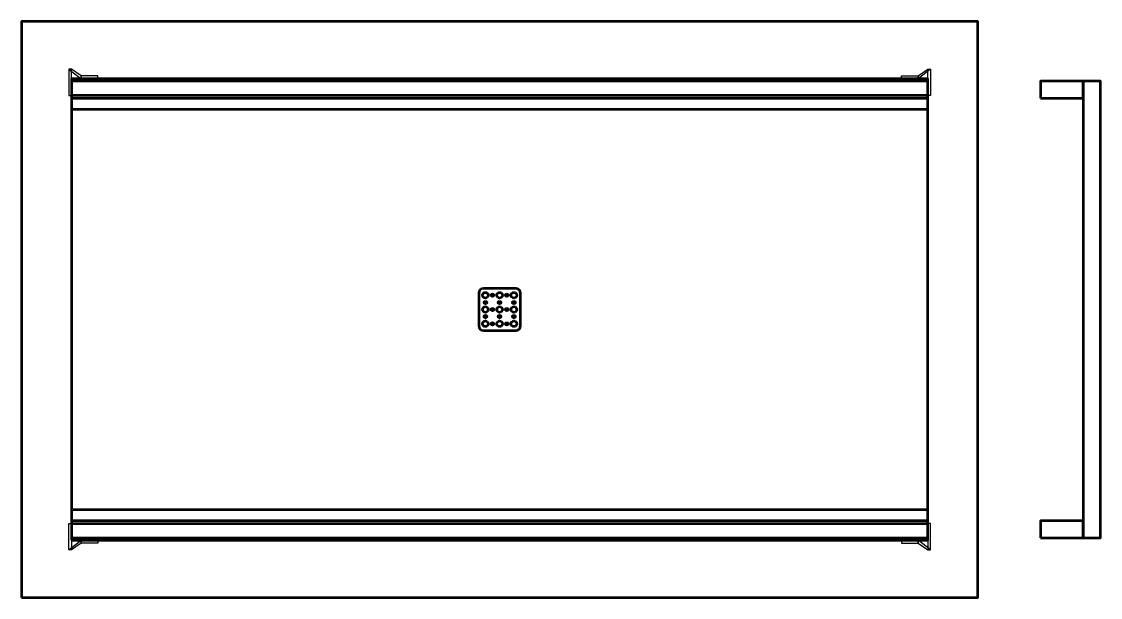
# Model space of a CAD drawing. Header units: centimetres. Extents: x -278 to 212, y -227 to 148.
# Drawn here: x -35.3 to 78.2, y 14.7 to 75.2 of the extents above; entities that cross this region are included whole.
import ezdxf

# ---------------------------------------------------------------- set-up
doc = ezdxf.new("R2010")
doc.units = ezdxf.units.CM
doc.header["$MEASUREMENT"] = 0
doc.layers.add('Layer 1', color=7, linetype='Continuous')

msp = doc.modelspace()

# ---------------------------------------------------------------- linework, layer by layer
at = {"layer": 'Layer 1', "lineweight": 53}
for points in [[(-35.25002, 14.74999), (65.24998, 14.74999), (65.24998, 75.24999), (-35.25002, 75.24999), (-35.25002, 14.74999)], [(-30.00001, 20.74999), (59.99997, 20.74999), (59.99997, 69.24999), (-30.00001, 69.24999), (-30.00001, 20.74999)], [(-30.00001, 22.49999), (59.99997, 22.49999), (59.99997, 67.49999), (-30.00001, 67.49999), (-30.00001, 22.49999)]]:
    msp.add_lwpolyline(points, close=True, dxfattribs=at)
at = {"layer": 'Layer 1', "color": 202, "lineweight": 53}
for points in [[(-30.00001, 20.99999), (59.99997, 20.99999), (59.99997, 68.99999), (-30.00001, 68.99999), (-30.00001, 20.99999)], [(-30.00001, 67.19999), (59.99997, 67.19999), (59.99997, 68.99999), (-30.00001, 68.99999), (-30.00001, 67.19999)], [(71.85, 67.2), (76.35, 67.2), (76.35, 69), (71.85, 69), (71.85, 67.2)], [(76.35, 21), (78.15, 21), (78.15, 69), (76.35, 69), (76.35, 21)], [(-30.00001, 23.99999), (59.99997, 23.99999), (59.99997, 65.99999), (-30.00001, 65.99999), (-30.00001, 23.99999)], [(-30.00001, 21), (59.99997, 21), (59.99997, 22.8), (-30.00001, 22.8), (-30.00001, 21)], [(71.85, 21), (76.35, 21), (76.35, 22.8), (71.85, 22.8), (71.85, 21)]]:
    msp.add_lwpolyline(points, close=True, dxfattribs=at)
at = {"layer": 'Layer 1', "lineweight": 53}
for centre, major_axis in [((13.50001, 46.49999), (0, 0.30001)), ((14.25, 46.5), (0, 0.15)), ((15.00001, 46.49999), (0, 0.30001)), ((15.75, 46.5), (0, 0.15)), ((16.50001, 46.49999), (0, 0.30001)), ((13.5, 45.75), (0, 0.15)), ((15, 45.75), (0, 0.15)), ((16.5, 45.75), (0, 0.15)), ((13.50001, 44.99999), (0, 0.30001)), ((13.5, 44.25), (0, 0.15)), ((14.25, 45), (0, 0.15)), ((15.00001, 44.99999), (0, 0.30001)), ((15, 44.25), (0, 0.15)), ((15.75, 45), (0, 0.15)), ((16.50001, 44.99999), (0, 0.30001)), ((16.5, 44.25), (0, 0.15)), ((13.50001, 43.49999), (0, 0.30001)), ((14.25, 43.5), (0, 0.15)), ((15.00001, 43.49999), (0, 0.30001)), ((15.75, 43.5), (0, 0.15)), ((16.50001, 43.49999), (0, 0.30001))]:
    msp.add_ellipse(centre, major_axis=major_axis, ratio=1, dxfattribs=at)
at = {"layer": 'Layer 1', "color": 1}
for points in [[(-30.30001, 70.24999), (-30.30001, 70.24999), (-30.00001, 70.24999), (-30.00001, 70.24999), (-30.00001, 70.24999), (-30.00001, 70.24999), (-30.00001, 67.49999), (-30.00001, 67.49999), (-30.00001, 67.49999), (-30.00001, 67.49999), (-30.30001, 67.49999), (-30.30001, 67.49999), (-30.30001, 67.49999), (-30.30001, 67.49999), (-30.30001, 70.24999), (-30.30001, 70.24999)], [(-29.00001, 69.54999), (-29.00001, 69.54999), (-29.00001, 69.24999), (-29.00001, 69.24999), (-29.00001, 69.24999), (-29.00001, 69.24999), (-30.30001, 70.24999), (-30.30001, 70.24999), (-30.30001, 70.24999), (-30.30001, 70.24999), (-30.00001, 70.24999), (-30.00001, 70.24999), (-30.00001, 70.24999), (-30.00001, 70.24999), (-29.00001, 69.54999), (-29.00001, 69.54999)], [(-29.00001, 69.24999), (-29.00001, 69.24999), (-29.00001, 69.54999), (-29.00001, 69.54999), (-29.00001, 69.54999), (-29.00001, 69.54999), (-27.25001, 69.54999), (-27.25001, 69.54999), (-27.25001, 69.54999), (-27.25001, 69.54999), (-27.25001, 69.24999), (-27.25001, 69.24999), (-27.25001, 69.24999), (-27.25001, 69.24999), (-29.00001, 69.24999), (-29.00001, 69.24999)], [(59, 69.24999), (59, 69.24999), (59, 69.54999), (59, 69.54999), (59, 69.54999), (59, 69.54999), (57.25, 69.54999), (57.25, 69.54999), (57.25, 69.54999), (57.25, 69.54999), (57.25, 69.24999), (57.25, 69.24999), (57.25, 69.24999), (57.25, 69.24999), (59, 69.24999), (59, 69.24999)], [(59, 69.54999), (59, 69.54999), (59, 69.24999), (59, 69.24999), (59, 69.24999), (59, 69.24999), (60.3, 70.24999), (60.3, 70.24999), (60.3, 70.24999), (60.3, 70.24999), (60, 70.24999), (60, 70.24999), (60, 70.24999), (60, 70.24999), (59, 69.54999), (59, 69.54999)], [(60.3, 70.24999), (60.3, 70.24999), (60, 70.24999), (60, 70.24999), (60, 70.24999), (60, 70.24999), (60, 67.49999), (60, 67.49999), (60, 67.49999), (60, 67.49999), (60.3, 67.49999), (60.3, 67.49999), (60.3, 67.49999), (60.3, 67.49999), (60.3, 70.24999), (60.3, 70.24999)], [(-30.30001, 19.75), (-30.30001, 19.75), (-30.00001, 19.75), (-30.00001, 19.75), (-30.00001, 19.75), (-30.00001, 19.75), (-30.00001, 22.5), (-30.00001, 22.5), (-30.00001, 22.5), (-30.00001, 22.5), (-30.30001, 22.5), (-30.30001, 22.5), (-30.30001, 22.5), (-30.30001, 22.5), (-30.30001, 19.75), (-30.30001, 19.75)], [(60.3, 19.75), (60.3, 19.75), (60, 19.75), (60, 19.75), (60, 19.75), (60, 19.75), (60, 22.5), (60, 22.5), (60, 22.5), (60, 22.5), (60.3, 22.5), (60.3, 22.5), (60.3, 22.5), (60.3, 22.5), (60.3, 19.75), (60.3, 19.75)], [(-29.00001, 20.45), (-29.00001, 20.45), (-29.00001, 20.75), (-29.00001, 20.75), (-29.00001, 20.75), (-29.00001, 20.75), (-30.30001, 19.75), (-30.30001, 19.75), (-30.30001, 19.75), (-30.30001, 19.75), (-30.00001, 19.75), (-30.00001, 19.75), (-30.00001, 19.75), (-30.00001, 19.75), (-29.00001, 20.45), (-29.00001, 20.45)], [(-29.00001, 20.75), (-29.00001, 20.75), (-29.00001, 20.45), (-29.00001, 20.45), (-29.00001, 20.45), (-29.00001, 20.45), (-27.25001, 20.45), (-27.25001, 20.45), (-27.25001, 20.45), (-27.25001, 20.45), (-27.25001, 20.75), (-27.25001, 20.75), (-27.25001, 20.75), (-27.25001, 20.75), (-29.00001, 20.75), (-29.00001, 20.75)], [(59, 20.75), (59, 20.75), (59, 20.45), (59, 20.45), (59, 20.45), (59, 20.45), (57.25, 20.45), (57.25, 20.45), (57.25, 20.45), (57.25, 20.45), (57.25, 20.75), (57.25, 20.75), (57.25, 20.75), (57.25, 20.75), (59, 20.75), (59, 20.75)], [(59, 20.45), (59, 20.45), (59, 20.75), (59, 20.75), (59, 20.75), (59, 20.75), (60.3, 19.75), (60.3, 19.75), (60.3, 19.75), (60.3, 19.75), (60, 19.75), (60, 19.75), (60, 19.75), (60, 19.75), (59, 20.45), (59, 20.45)]]:
    msp.add_open_spline(points, degree=3, knots=[0, 0, 0, 0, 0.2, 0.2, 0.2, 0.2, 0.4, 0.4, 0.4, 0.4, 0.6, 0.6, 0.6, 0.6, 1, 1, 1, 1], dxfattribs=at)
at = {"layer": 'Layer 1', "lineweight": 53}
msp.add_open_spline([(12.8, 43.3), (12.8, 43.3), (12.8, 46.7), (12.8, 46.7), (12.8, 46.7), (12.8, 46.97614), (13.02386, 47.2), (13.3, 47.2), (13.3, 47.2), (13.3, 47.2), (16.7, 47.2), (16.7, 47.2), (16.7, 47.2), (16.97614, 47.2), (17.2, 46.97614), (17.2, 46.7), (17.2, 46.7), (17.2, 46.7), (17.2, 43.3), (17.2, 43.3), (17.2, 43.3), (17.2, 43.02386), (16.97614, 42.8), (16.7, 42.8), (16.7, 42.8), (16.7, 42.8), (13.3, 42.8), (13.3, 42.8), (13.3, 42.8), (13.02386, 42.8), (12.8, 43.02386), (12.8, 43.3)], degree=3, knots=[0, 0, 0, 0, 0.111111111, 0.111111111, 0.111111111, 0.111111111, 0.222222222, 0.222222222, 0.222222222, 0.222222222, 0.333333333, 0.333333333, 0.333333333, 0.333333333, 0.444444444, 0.444444444, 0.444444444, 0.444444444, 0.555555556, 0.555555556, 0.555555556, 0.555555556, 0.666666667, 0.666666667, 0.666666667, 0.666666667, 0.777777778, 0.777777778, 0.777777778, 0.777777778, 1, 1, 1, 1], dxfattribs=at)

doc.saveas('drawing.dxf')
